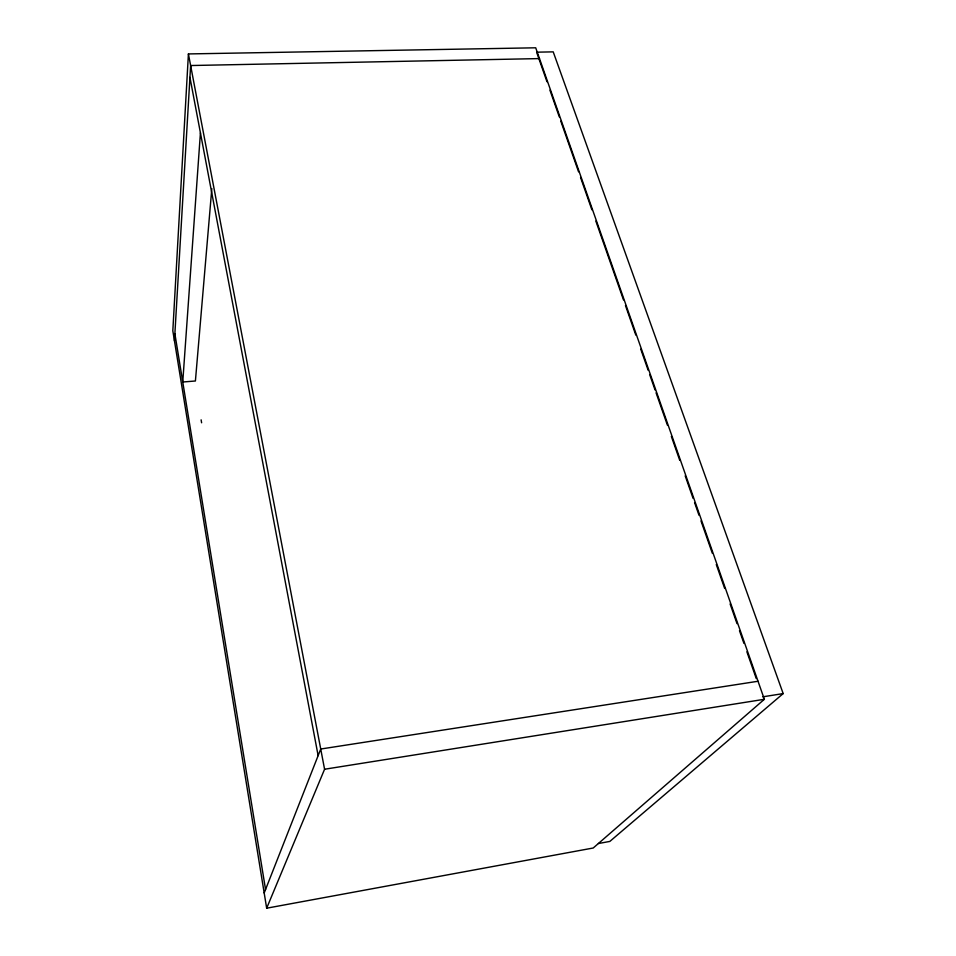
<?xml version="1.0" encoding="UTF-8"?>
<svg xmlns="http://www.w3.org/2000/svg" width="956" height="956" viewBox="0 0 956 956"><rect width="100%" height="100%" fill="white"/><g stroke="black" fill="none" stroke-linecap="round" stroke-linejoin="round"><path stroke-width="1.43" d="M188.416 53.93L172.821 330.788L266.664 908.2L593.21 848.008L764.358 699.29L535.707 47.8L188.416 53.93L324.574 769.245L266.664 908.2M174.458 340.85L190.626 65.534L539.495 58.591M200.425 132.872L182.751 382.006L195.406 380.99L211.814 188.583M264.191 892.988L320.726 749.026L758.024 681.258M546.975 81.738L536.615 52.174L553.213 51.863L783.179 693.59L609.832 841.423L598.42 843.527M324.574 769.245L764.358 699.29M762.685 696.84L783.179 693.59M549.939 90.175L559.32 116.919M560.802 121.149L578.571 171.817M580.543 177.446L591.895 209.818M595.851 221.087L623.491 299.909M625.463 305.538L635.824 335.09M640.759 349.167L648.168 370.283M649.65 374.513L655.075 389.988M656.067 392.808L667.419 425.181M671.363 436.438L679.752 460.374M685.189 475.849L693.088 498.375M694.57 502.593L699.003 515.26M700.987 520.9L712.34 553.273M716.283 564.53L724.672 588.454M730.109 603.941L737.016 623.647M739.478 630.685L743.923 643.352M746.887 651.801L756.268 678.545M189.933 77.34L318.133 755.622M201.119 419.839L201.608 422.779M174.876 333.728L265.553 889.51"/></g></svg>
